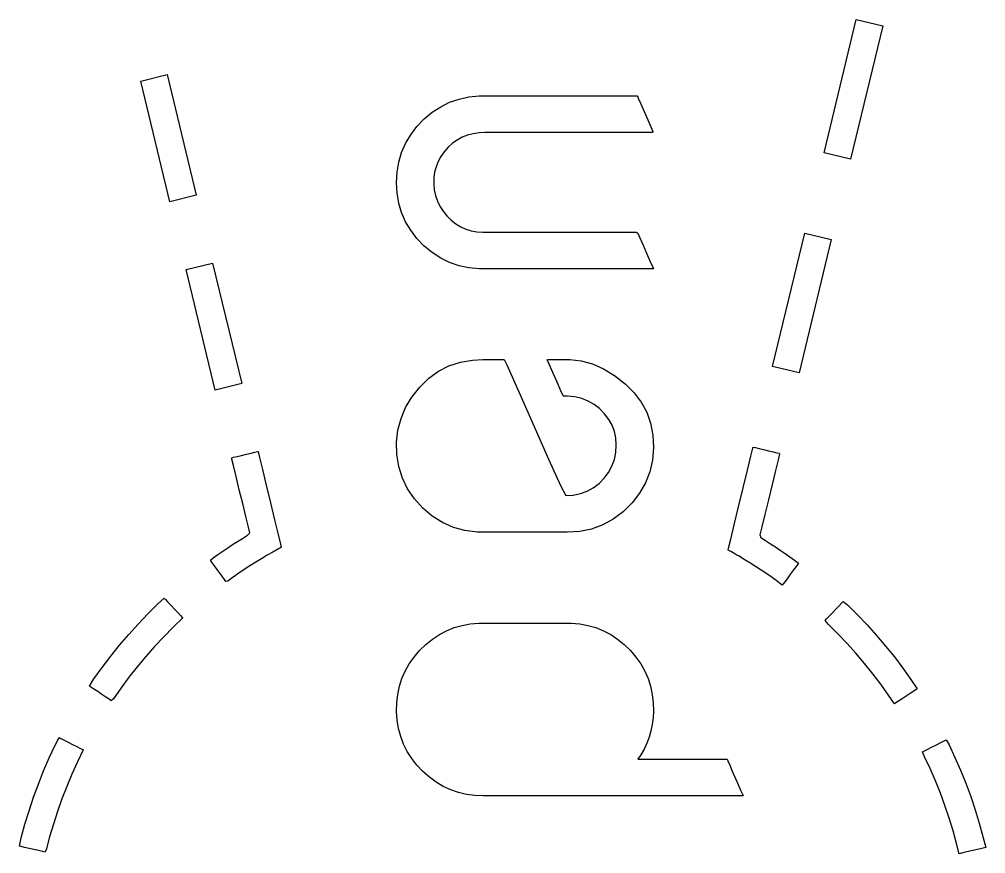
# Model space of a CAD drawing. Header units: metres. Extents: x 1612 to 2178, y 1755 to 2101.
# Drawn here: x 2113.5 to 2128.5, y 2030.06 to 2043.02 of the extents above; entities that cross this region are included whole.
import ezdxf

# ---------------------------------------------------------------- set-up
doc = ezdxf.new("R2010")
doc.units = ezdxf.units.M

msp = doc.modelspace()

# ---------------------------------------------------------------- linework, layer by layer
at = {"layer": 'COMPONENT2'}
for p, q in [((2125.994, 2040.95, 0), (2126.494, 2043.022, 0)), ((2126.494, 2043.022, 0), (2126.905, 2042.923, 0)), ((2126.905, 2042.923, 0), (2126.406, 2040.851, 0)), ((2115.385, 2042.064, 0), (2115.796, 2042.163, 0)), ((2115.796, 2042.163, 0), (2116.248, 2040.288, 0)), ((2115.837, 2040.189, 0), (2115.385, 2042.064, 0)), ((2126.406, 2040.851, 0), (2125.994, 2040.95, 0)), ((2116.248, 2040.288, 0), (2115.837, 2040.189, 0)), ((2125.193, 2037.628, 0), (2125.693, 2039.7, 0)), ((2125.693, 2039.7, 0), (2126.104, 2039.601, 0)), ((2126.104, 2039.601, 0), (2125.605, 2037.529, 0)), ((2116.09, 2039.137, 0), (2116.502, 2039.236, 0)), ((2116.502, 2039.236, 0), (2116.954, 2037.362, 0)), ((2116.543, 2037.262, 0), (2116.09, 2039.137, 0)), ((2125.605, 2037.529, 0), (2125.193, 2037.628, 0)), ((2116.954, 2037.362, 0), (2116.543, 2037.262, 0)), ((2116.881, 2036.231, 0), (2116.95, 2036.248, 0)), ((2116.95, 2036.248, 0), (2117.026, 2036.266, 0)), ((2117.026, 2036.266, 0), (2117.098, 2036.283, 0)), ((2117.098, 2036.283, 0), (2117.159, 2036.298, 0)), ((2117.159, 2036.298, 0), (2117.198, 2036.307, 0)), ((2117.198, 2036.307, 0), (2117.209, 2036.306, 0)), ((2117.209, 2036.306, 0), (2117.231, 2036.215, 0)), ((2124.804, 2036.017, 0), (2124.857, 2036.235, 0)), ((2124.857, 2036.235, 0), (2124.887, 2036.361, 0)), ((2124.887, 2036.361, 0), (2124.896, 2036.377, 0)), ((2124.896, 2036.377, 0), (2124.929, 2036.369, 0)), ((2124.929, 2036.369, 0), (2124.985, 2036.356, 0)), ((2124.985, 2036.356, 0), (2125.055, 2036.339, 0)), ((2125.055, 2036.339, 0), (2125.131, 2036.321, 0)), ((2125.131, 2036.321, 0), (2125.202, 2036.303, 0)), ((2125.202, 2036.303, 0), (2125.26, 2036.289, 0)), ((2125.26, 2036.289, 0), (2125.296, 2036.281, 0)), ((2125.301, 2036.271, 0), (2125.279, 2036.18, 0)), ((2125.296, 2036.281, 0), (2125.301, 2036.271, 0)), ((2116.799, 2036.211, 0), (2116.828, 2036.218, 0)), ((2116.801, 2036.191, 0), (2116.799, 2036.211, 0)), ((2116.826, 2036.088, 0), (2116.801, 2036.191, 0)), ((2116.866, 2035.92, 0), (2116.826, 2036.088, 0)), ((2116.828, 2036.218, 0), (2116.881, 2036.231, 0)), ((2117.231, 2036.215, 0), (2117.275, 2036.03, 0)), ((2125.279, 2036.18, 0), (2125.239, 2036.012, 0)), ((2117.275, 2036.03, 0), (2117.334, 2035.785, 0)), ((2124.738, 2035.743, 0), (2124.804, 2036.017, 0)), ((2125.239, 2036.012, 0), (2125.186, 2035.794, 0)), ((2116.916, 2035.715, 0), (2116.866, 2035.92, 0)), ((2117.334, 2035.785, 0), (2117.4, 2035.513, 0)), ((2125.186, 2035.794, 0), (2125.129, 2035.557, 0)), ((2116.968, 2035.498, 0), (2116.916, 2035.715, 0)), ((2124.667, 2035.449, 0), (2124.738, 2035.743, 0)), ((2117.017, 2035.296, 0), (2116.968, 2035.498, 0)), ((2117.4, 2035.513, 0), (2117.464, 2035.247, 0)), ((2125.129, 2035.557, 0), (2125.074, 2035.328, 0)), ((2124.6, 2035.171, 0), (2124.667, 2035.449, 0)), ((2117.056, 2035.135, 0), (2117.017, 2035.296, 0)), ((2117.464, 2035.247, 0), (2117.519, 2035.02, 0)), ((2125.074, 2035.328, 0), (2125.028, 2035.138, 0)), ((2117.042, 2035.006, 0), (2117.078, 2035.042, 0)), ((2117.078, 2035.042, 0), (2117.056, 2035.135, 0)), ((2124.546, 2034.944, 0), (2124.6, 2035.171, 0)), ((2125.028, 2035.138, 0), (2124.998, 2035.014, 0)), ((2116.811, 2034.861, 0), (2116.887, 2034.91, 0)), ((2116.887, 2034.91, 0), (2116.965, 2034.958, 0)), ((2116.965, 2034.958, 0), (2117.042, 2035.006, 0)), ((2117.519, 2035.02, 0), (2117.556, 2034.867, 0)), ((2124.512, 2034.804, 0), (2124.546, 2034.944, 0)), ((2124.998, 2035.014, 0), (2125.01, 2034.972, 0)), ((2125.01, 2034.972, 0), (2125.087, 2034.924, 0)), ((2125.087, 2034.924, 0), (2125.163, 2034.876, 0)), ((2116.584, 2034.708, 0), (2116.659, 2034.76, 0)), ((2116.659, 2034.76, 0), (2116.735, 2034.811, 0)), ((2116.735, 2034.811, 0), (2116.811, 2034.861, 0)), ((2117.428, 2034.74, 0), (2117.349, 2034.695, 0)), ((2117.436, 2034.744, 0), (2117.428, 2034.74, 0)), ((2117.452, 2034.754, 0), (2117.436, 2034.744, 0)), ((2117.474, 2034.766, 0), (2117.452, 2034.754, 0)), ((2117.5, 2034.781, 0), (2117.474, 2034.766, 0)), ((2117.525, 2034.795, 0), (2117.5, 2034.781, 0)), ((2117.546, 2034.807, 0), (2117.525, 2034.795, 0)), ((2117.562, 2034.816, 0), (2117.546, 2034.807, 0)), ((2117.556, 2034.867, 0), (2117.568, 2034.819, 0)), ((2117.568, 2034.819, 0), (2117.562, 2034.816, 0)), ((2124.506, 2034.777, 0), (2124.512, 2034.804, 0)), ((2124.516, 2034.771, 0), (2124.506, 2034.777, 0)), ((2124.534, 2034.761, 0), (2124.516, 2034.771, 0)), ((2124.557, 2034.748, 0), (2124.534, 2034.761, 0)), ((2124.582, 2034.733, 0), (2124.557, 2034.748, 0)), ((2124.606, 2034.719, 0), (2124.582, 2034.733, 0)), ((2125.163, 2034.876, 0), (2125.239, 2034.826, 0)), ((2125.239, 2034.826, 0), (2125.314, 2034.776, 0)), ((2125.314, 2034.776, 0), (2125.388, 2034.725, 0)), ((2116.466, 2034.62, 0), (2116.51, 2034.656, 0)), ((2116.483, 2034.596, 0), (2116.466, 2034.62, 0)), ((2116.516, 2034.552, 0), (2116.483, 2034.596, 0)), ((2116.51, 2034.656, 0), (2116.584, 2034.708, 0)), ((2117.17, 2034.587, 0), (2117.081, 2034.532, 0)), ((2117.259, 2034.642, 0), (2117.17, 2034.587, 0)), ((2117.349, 2034.695, 0), (2117.259, 2034.642, 0)), ((2124.626, 2034.708, 0), (2124.606, 2034.719, 0)), ((2124.639, 2034.7, 0), (2124.626, 2034.708, 0)), ((2124.664, 2034.685, 0), (2124.639, 2034.7, 0)), ((2124.753, 2034.632, 0), (2124.664, 2034.685, 0)), ((2124.842, 2034.578, 0), (2124.753, 2034.632, 0)), ((2125.388, 2034.725, 0), (2125.462, 2034.673, 0)), ((2125.462, 2034.673, 0), (2125.535, 2034.62, 0)), ((2125.535, 2034.62, 0), (2125.598, 2034.573, 0)), ((2116.558, 2034.494, 0), (2116.516, 2034.552, 0)), ((2116.603, 2034.432, 0), (2116.558, 2034.494, 0)), ((2116.993, 2034.474, 0), (2116.906, 2034.416, 0)), ((2117.081, 2034.532, 0), (2116.993, 2034.474, 0)), ((2124.93, 2034.522, 0), (2124.842, 2034.578, 0)), ((2125.017, 2034.465, 0), (2124.93, 2034.522, 0)), ((2125.103, 2034.407, 0), (2125.017, 2034.465, 0)), ((2125.52, 2034.469, 0), (2125.475, 2034.407, 0)), ((2125.56, 2034.522, 0), (2125.52, 2034.469, 0)), ((2125.588, 2034.559, 0), (2125.56, 2034.522, 0)), ((2125.598, 2034.573, 0), (2125.588, 2034.559, 0)), ((2116.647, 2034.371, 0), (2116.603, 2034.432, 0)), ((2116.684, 2034.321, 0), (2116.647, 2034.371, 0)), ((2116.708, 2034.289, 0), (2116.684, 2034.321, 0)), ((2116.735, 2034.296, 0), (2116.708, 2034.289, 0)), ((2116.82, 2034.356, 0), (2116.735, 2034.296, 0)), ((2116.906, 2034.416, 0), (2116.82, 2034.356, 0)), ((2125.188, 2034.348, 0), (2125.103, 2034.407, 0)), ((2125.272, 2034.288, 0), (2125.188, 2034.348, 0)), ((2125.345, 2034.234, 0), (2125.272, 2034.288, 0)), ((2125.388, 2034.291, 0), (2125.359, 2034.252, 0)), ((2125.429, 2034.346, 0), (2125.388, 2034.291, 0)), ((2125.475, 2034.407, 0), (2125.429, 2034.346, 0)), ((2125.359, 2034.252, 0), (2125.345, 2034.234, 0)), ((2115.653, 2033.941, 0), (2115.751, 2034.03, 0)), ((2115.751, 2034.03, 0), (2115.771, 2034.008, 0)), ((2115.771, 2034.008, 0), (2115.808, 2033.968, 0)), ((2115.497, 2033.787, 0), (2115.653, 2033.941, 0)), ((2115.808, 2033.968, 0), (2115.856, 2033.916, 0)), ((2115.856, 2033.916, 0), (2115.909, 2033.86, 0)), ((2115.909, 2033.86, 0), (2115.959, 2033.806, 0)), ((2126.124, 2033.804, 0), (2126.177, 2033.86, 0)), ((2126.177, 2033.86, 0), (2126.227, 2033.912, 0)), ((2126.227, 2033.912, 0), (2126.268, 2033.955, 0)), ((2126.268, 2033.955, 0), (2126.292, 2033.98, 0)), ((2126.292, 2033.98, 0), (2126.359, 2033.925, 0)), ((2126.359, 2033.925, 0), (2126.513, 2033.771, 0)), ((2115.346, 2033.628, 0), (2115.497, 2033.787, 0)), ((2116.037, 2033.722, 0), (2115.887, 2033.578, 0)), ((2115.959, 2033.806, 0), (2116.002, 2033.76, 0)), ((2116.002, 2033.76, 0), (2116.029, 2033.73, 0)), ((2116.029, 2033.73, 0), (2116.037, 2033.722, 0)), ((2126.01, 2033.683, 0), (2126.034, 2033.709, 0)), ((2126.065, 2033.621, 0), (2126.01, 2033.683, 0)), ((2126.034, 2033.709, 0), (2126.075, 2033.751, 0)), ((2126.075, 2033.751, 0), (2126.124, 2033.804, 0)), ((2126.513, 2033.771, 0), (2126.663, 2033.613, 0)), ((2115.199, 2033.465, 0), (2115.346, 2033.628, 0)), ((2115.887, 2033.578, 0), (2115.742, 2033.431, 0)), ((2126.21, 2033.476, 0), (2126.065, 2033.621, 0)), ((2126.663, 2033.613, 0), (2126.808, 2033.451, 0)), ((2115.057, 2033.298, 0), (2115.199, 2033.465, 0)), ((2115.742, 2033.431, 0), (2115.6, 2033.279, 0)), ((2126.352, 2033.326, 0), (2126.21, 2033.476, 0)), ((2126.808, 2033.451, 0), (2126.949, 2033.285, 0)), ((2114.919, 2033.127, 0), (2115.057, 2033.298, 0)), ((2115.6, 2033.279, 0), (2115.463, 2033.123, 0)), ((2126.489, 2033.173, 0), (2126.352, 2033.326, 0)), ((2126.949, 2033.285, 0), (2127.085, 2033.116, 0)), ((2114.787, 2032.952, 0), (2114.919, 2033.127, 0)), ((2115.463, 2033.123, 0), (2115.33, 2032.964, 0)), ((2126.622, 2033.016, 0), (2126.489, 2033.173, 0)), ((2127.085, 2033.116, 0), (2127.216, 2032.942, 0)), ((2114.659, 2032.774, 0), (2114.787, 2032.952, 0)), ((2115.33, 2032.964, 0), (2115.202, 2032.801, 0)), ((2126.751, 2032.856, 0), (2126.622, 2033.016, 0)), ((2127.216, 2032.942, 0), (2127.342, 2032.765, 0)), ((2115.202, 2032.801, 0), (2115.079, 2032.634, 0)), ((2126.875, 2032.692, 0), (2126.751, 2032.856, 0)), ((2114.588, 2032.663, 0), (2114.659, 2032.774, 0)), ((2114.613, 2032.647, 0), (2114.588, 2032.663, 0)), ((2114.658, 2032.616, 0), (2114.613, 2032.647, 0)), ((2115.079, 2032.634, 0), (2114.96, 2032.464, 0)), ((2126.994, 2032.524, 0), (2126.875, 2032.692, 0)), ((2127.342, 2032.765, 0), (2127.439, 2032.621, 0)), ((2114.717, 2032.577, 0), (2114.658, 2032.616, 0)), ((2114.781, 2032.534, 0), (2114.717, 2032.577, 0)), ((2114.842, 2032.493, 0), (2114.781, 2032.534, 0)), ((2114.894, 2032.459, 0), (2114.842, 2032.493, 0)), ((2127.086, 2032.388, 0), (2126.994, 2032.524, 0)), ((2127.269, 2032.509, 0), (2127.205, 2032.467, 0)), ((2127.332, 2032.55, 0), (2127.269, 2032.509, 0)), ((2127.386, 2032.586, 0), (2127.332, 2032.55, 0)), ((2127.425, 2032.611, 0), (2127.386, 2032.586, 0)), ((2127.439, 2032.621, 0), (2127.425, 2032.611, 0)), ((2114.928, 2032.436, 0), (2114.894, 2032.459, 0)), ((2114.96, 2032.464, 0), (2114.928, 2032.436, 0)), ((2127.106, 2032.402, 0), (2127.086, 2032.388, 0)), ((2127.148, 2032.429, 0), (2127.106, 2032.402, 0)), ((2127.205, 2032.467, 0), (2127.148, 2032.429, 0)), ((2113.965, 2031.547, 0), (2114.058, 2031.746, 0)), ((2114.058, 2031.746, 0), (2114.119, 2031.863, 0)), ((2114.119, 2031.863, 0), (2114.146, 2031.849, 0)), ((2114.146, 2031.849, 0), (2114.195, 2031.824, 0)), ((2114.195, 2031.824, 0), (2114.258, 2031.793, 0)), ((2114.258, 2031.793, 0), (2114.326, 2031.758, 0)), ((2114.326, 2031.758, 0), (2114.392, 2031.724, 0)), ((2127.672, 2031.718, 0), (2127.741, 2031.753, 0)), ((2127.741, 2031.753, 0), (2127.805, 2031.785, 0)), ((2127.805, 2031.785, 0), (2127.858, 2031.811, 0)), ((2127.858, 2031.811, 0), (2127.89, 2031.827, 0)), ((2127.89, 2031.827, 0), (2127.934, 2031.752, 0)), ((2127.934, 2031.752, 0), (2128.026, 2031.555, 0)), ((2114.392, 2031.724, 0), (2114.448, 2031.696, 0)), ((2114.494, 2031.673, 0), (2114.403, 2031.486, 0)), ((2114.448, 2031.696, 0), (2114.484, 2031.678, 0)), ((2114.484, 2031.678, 0), (2114.494, 2031.673, 0)), ((2127.523, 2031.644, 0), (2127.554, 2031.66, 0)), ((2127.553, 2031.567, 0), (2127.523, 2031.644, 0)), ((2127.554, 2031.66, 0), (2127.607, 2031.686, 0)), ((2127.607, 2031.686, 0), (2127.672, 2031.718, 0)), ((2113.878, 2031.346, 0), (2113.965, 2031.547, 0)), ((2114.403, 2031.486, 0), (2114.318, 2031.297, 0)), ((2127.641, 2031.381, 0), (2127.553, 2031.567, 0)), ((2128.026, 2031.555, 0), (2128.113, 2031.356, 0)), ((2113.796, 2031.142, 0), (2113.878, 2031.346, 0)), ((2114.318, 2031.297, 0), (2114.237, 2031.106, 0)), ((2127.723, 2031.192, 0), (2127.641, 2031.381, 0)), ((2128.113, 2031.356, 0), (2128.194, 2031.154, 0)), ((2113.721, 2030.936, 0), (2113.796, 2031.142, 0)), ((2127.799, 2031.001, 0), (2127.723, 2031.192, 0)), ((2128.194, 2031.154, 0), (2128.27, 2030.95, 0)), ((2114.237, 2031.106, 0), (2114.162, 2030.913, 0)), ((2127.87, 2030.809, 0), (2127.799, 2031.001, 0)), ((2113.651, 2030.728, 0), (2113.721, 2030.936, 0)), ((2114.162, 2030.913, 0), (2114.093, 2030.717, 0)), ((2128.27, 2030.95, 0), (2128.339, 2030.743, 0)), ((2113.587, 2030.518, 0), (2113.651, 2030.728, 0)), ((2114.093, 2030.717, 0), (2114.029, 2030.52, 0)), ((2127.936, 2030.614, 0), (2127.87, 2030.809, 0)), ((2128.339, 2030.743, 0), (2128.403, 2030.535, 0)), ((2127.996, 2030.417, 0), (2127.936, 2030.614, 0)), ((2128.403, 2030.535, 0), (2128.461, 2030.326, 0)), ((2113.529, 2030.307, 0), (2113.587, 2030.518, 0)), ((2114.029, 2030.52, 0), (2113.971, 2030.321, 0)), ((2128.051, 2030.219, 0), (2127.996, 2030.417, 0)), ((2113.501, 2030.178, 0), (2113.529, 2030.307, 0)), ((2113.971, 2030.321, 0), (2113.919, 2030.121, 0)), ((2128.461, 2030.326, 0), (2128.503, 2030.157, 0)), ((2113.53, 2030.171, 0), (2113.501, 2030.178, 0)), ((2113.583, 2030.158, 0), (2113.53, 2030.171, 0)), ((2113.651, 2030.142, 0), (2113.583, 2030.158, 0)), ((2113.726, 2030.124, 0), (2113.651, 2030.142, 0)), ((2113.798, 2030.107, 0), (2113.726, 2030.124, 0)), ((2113.859, 2030.092, 0), (2113.798, 2030.107, 0)), ((2113.898, 2030.083, 0), (2113.859, 2030.092, 0)), ((2113.919, 2030.121, 0), (2113.898, 2030.083, 0)), ((2128.091, 2030.06, 0), (2128.051, 2030.219, 0)), ((2128.23, 2030.093, 0), (2128.164, 2030.077, 0)), ((2128.304, 2030.11, 0), (2128.23, 2030.093, 0)), ((2128.378, 2030.127, 0), (2128.304, 2030.11, 0)), ((2128.441, 2030.142, 0), (2128.378, 2030.127, 0)), ((2128.486, 2030.153, 0), (2128.441, 2030.142, 0)), ((2128.503, 2030.157, 0), (2128.486, 2030.153, 0)), ((2128.114, 2030.065, 0), (2128.091, 2030.06, 0)), ((2128.164, 2030.077, 0), (2128.114, 2030.065, 0))]:
    msp.add_line(p, q, dxfattribs=at)
at = {"layer": 'COMPONENT3'}
for p, q in [((2120.181, 2041.733, 0), (2120.327, 2041.783, 0)), ((2120.327, 2041.783, 0), (2120.48, 2041.816, 0)), ((2120.48, 2041.816, 0), (2120.64, 2041.831, 0)), ((2120.64, 2041.831, 0), (2120.763, 2041.832, 0)), ((2120.763, 2041.832, 0), (2121.07, 2041.832, 0)), ((2121.07, 2041.832, 0), (2121.54, 2041.832, 0)), ((2121.54, 2041.832, 0), (2122.075, 2041.832, 0)), ((2122.075, 2041.832, 0), (2122.577, 2041.832, 0)), ((2122.577, 2041.832, 0), (2122.949, 2041.832, 0)), ((2122.949, 2041.832, 0), (2123.095, 2041.832, 0)), ((2123.095, 2041.832, 0), (2123.11, 2041.797, 0)), ((2123.11, 2041.797, 0), (2123.149, 2041.709, 0)), ((2119.912, 2041.579, 0), (2120.043, 2041.665, 0)), ((2120.043, 2041.665, 0), (2120.181, 2041.733, 0)), ((2123.149, 2041.709, 0), (2123.201, 2041.589, 0)), ((2119.788, 2041.475, 0), (2119.912, 2041.579, 0)), ((2123.201, 2041.589, 0), (2123.257, 2041.462, 0)), ((2119.577, 2041.229, 0), (2119.674, 2041.356, 0)), ((2119.674, 2041.356, 0), (2119.788, 2041.475, 0)), ((2123.257, 2041.462, 0), (2123.306, 2041.351, 0)), ((2123.306, 2041.351, 0), (2123.338, 2041.278, 0)), ((2119.498, 2041.095, 0), (2119.577, 2041.229, 0)), ((2120.377, 2041.189, 0), (2120.299, 2041.147, 0)), ((2120.46, 2041.222, 0), (2120.377, 2041.189, 0)), ((2120.548, 2041.245, 0), (2120.46, 2041.222, 0)), ((2120.641, 2041.258, 0), (2120.548, 2041.245, 0)), ((2120.725, 2041.262, 0), (2120.641, 2041.258, 0)), ((2120.981, 2041.262, 0), (2120.725, 2041.262, 0)), ((2121.45, 2041.262, 0), (2120.981, 2041.262, 0)), ((2122.025, 2041.262, 0), (2121.45, 2041.262, 0)), ((2122.601, 2041.262, 0), (2122.025, 2041.262, 0)), ((2123.07, 2041.262, 0), (2122.601, 2041.262, 0)), ((2123.326, 2041.262, 0), (2123.07, 2041.262, 0)), ((2123.338, 2041.278, 0), (2123.326, 2041.262, 0)), ((2119.436, 2040.953, 0), (2119.498, 2041.095, 0)), ((2120.158, 2041.034, 0), (2120.096, 2040.964, 0)), ((2120.226, 2041.096, 0), (2120.158, 2041.034, 0)), ((2120.299, 2041.147, 0), (2120.226, 2041.096, 0)), ((2119.392, 2040.805, 0), (2119.436, 2040.953, 0)), ((2120.044, 2040.89, 0), (2120.002, 2040.813, 0)), ((2120.096, 2040.964, 0), (2120.044, 2040.89, 0)), ((2119.366, 2040.649, 0), (2119.392, 2040.805, 0)), ((2120.002, 2040.813, 0), (2119.97, 2040.731, 0)), ((2119.357, 2040.486, 0), (2119.366, 2040.649, 0)), ((2119.948, 2040.646, 0), (2119.936, 2040.558, 0)), ((2119.97, 2040.731, 0), (2119.948, 2040.646, 0)), ((2119.366, 2040.323, 0), (2119.357, 2040.486, 0)), ((2119.936, 2040.558, 0), (2119.934, 2040.465, 0)), ((2119.934, 2040.465, 0), (2119.943, 2040.372, 0)), ((2119.392, 2040.167, 0), (2119.366, 2040.323, 0)), ((2119.943, 2040.372, 0), (2119.962, 2040.283, 0)), ((2119.962, 2040.283, 0), (2119.991, 2040.198, 0)), ((2119.436, 2040.019, 0), (2119.392, 2040.167, 0)), ((2119.991, 2040.198, 0), (2120.03, 2040.118, 0)), ((2119.498, 2039.878, 0), (2119.436, 2040.019, 0)), ((2120.03, 2040.118, 0), (2120.08, 2040.041, 0)), ((2120.08, 2040.041, 0), (2120.139, 2039.968, 0)), ((2119.577, 2039.745, 0), (2119.498, 2039.878, 0)), ((2120.139, 2039.968, 0), (2120.207, 2039.901, 0)), ((2120.207, 2039.901, 0), (2120.278, 2039.845, 0)), ((2120.278, 2039.845, 0), (2120.353, 2039.799, 0)), ((2119.674, 2039.619, 0), (2119.577, 2039.745, 0)), ((2120.353, 2039.799, 0), (2120.433, 2039.763, 0)), ((2120.433, 2039.763, 0), (2120.516, 2039.737, 0)), ((2120.516, 2039.737, 0), (2120.604, 2039.722, 0)), ((2120.604, 2039.722, 0), (2120.696, 2039.717, 0)), ((2120.696, 2039.717, 0), (2120.7, 2039.717, 0)), ((2120.7, 2039.717, 0), (2120.705, 2039.717, 0)), ((2120.705, 2039.717, 0), (2120.724, 2039.717, 0)), ((2120.724, 2039.717, 0), (2120.955, 2039.717, 0)), ((2120.955, 2039.717, 0), (2121.379, 2039.717, 0)), ((2121.379, 2039.717, 0), (2121.901, 2039.717, 0)), ((2121.901, 2039.717, 0), (2122.422, 2039.717, 0)), ((2122.422, 2039.717, 0), (2122.847, 2039.717, 0)), ((2122.847, 2039.717, 0), (2123.078, 2039.717, 0)), ((2123.078, 2039.717, 0), (2123.102, 2039.701, 0)), ((2123.102, 2039.701, 0), (2123.134, 2039.628, 0)), ((2119.788, 2039.5, 0), (2119.674, 2039.619, 0)), ((2123.134, 2039.628, 0), (2123.183, 2039.516, 0)), ((2119.912, 2039.398, 0), (2119.788, 2039.5, 0)), ((2120.043, 2039.313, 0), (2119.912, 2039.398, 0)), ((2123.183, 2039.516, 0), (2123.239, 2039.39, 0)), ((2123.239, 2039.39, 0), (2123.291, 2039.27, 0)), ((2120.181, 2039.245, 0), (2120.043, 2039.313, 0)), ((2120.327, 2039.195, 0), (2120.181, 2039.245, 0)), ((2123.291, 2039.27, 0), (2123.33, 2039.182, 0)), ((2120.48, 2039.163, 0), (2120.327, 2039.195, 0)), ((2120.64, 2039.148, 0), (2120.48, 2039.163, 0)), ((2120.77, 2039.147, 0), (2120.64, 2039.148, 0)), ((2121.109, 2039.147, 0), (2120.77, 2039.147, 0)), ((2121.628, 2039.147, 0), (2121.109, 2039.147, 0)), ((2122.218, 2039.147, 0), (2121.628, 2039.147, 0)), ((2122.772, 2039.147, 0), (2122.218, 2039.147, 0)), ((2123.184, 2039.147, 0), (2122.772, 2039.147, 0)), ((2123.345, 2039.147, 0), (2123.184, 2039.147, 0)), ((2123.33, 2039.182, 0), (2123.345, 2039.147, 0)), ((2120.538, 2037.729, 0), (2120.697, 2037.737, 0)), ((2120.697, 2037.737, 0), (2120.737, 2037.737, 0)), ((2120.737, 2037.737, 0), (2120.814, 2037.737, 0)), ((2120.814, 2037.737, 0), (2120.903, 2037.737, 0)), ((2120.903, 2037.737, 0), (2120.982, 2037.737, 0)), ((2120.982, 2037.737, 0), (2121.027, 2037.737, 0)), ((2121.027, 2037.737, 0), (2121.068, 2037.653, 0)), ((2121.694, 2037.734, 0), (2121.709, 2037.737, 0)), ((2121.724, 2037.666, 0), (2121.694, 2037.734, 0)), ((2121.709, 2037.737, 0), (2121.768, 2037.737, 0)), ((2121.768, 2037.737, 0), (2121.85, 2037.737, 0)), ((2121.85, 2037.737, 0), (2121.931, 2037.737, 0)), ((2121.931, 2037.737, 0), (2121.99, 2037.737, 0)), ((2121.99, 2037.737, 0), (2122.046, 2037.736, 0)), ((2122.046, 2037.736, 0), (2122.224, 2037.716, 0)), ((2120.007, 2037.554, 0), (2120.17, 2037.638, 0)), ((2120.17, 2037.638, 0), (2120.348, 2037.696, 0)), ((2120.348, 2037.696, 0), (2120.538, 2037.729, 0)), ((2121.068, 2037.653, 0), (2121.234, 2037.28, 0)), ((2121.781, 2037.536, 0), (2121.724, 2037.666, 0)), ((2122.224, 2037.716, 0), (2122.398, 2037.669, 0)), ((2122.398, 2037.669, 0), (2122.57, 2037.593, 0)), ((2122.57, 2037.593, 0), (2122.739, 2037.49, 0)), ((2119.718, 2037.308, 0), (2119.856, 2037.445, 0)), ((2119.856, 2037.445, 0), (2120.007, 2037.554, 0)), ((2121.849, 2037.384, 0), (2121.781, 2037.536, 0)), ((2122.739, 2037.49, 0), (2122.906, 2037.36, 0)), ((2119.595, 2037.153, 0), (2119.718, 2037.308, 0)), ((2121.908, 2037.25, 0), (2121.849, 2037.384, 0)), ((2122.906, 2037.36, 0), (2123.047, 2037.22, 0)), ((2119.498, 2036.99, 0), (2119.595, 2037.153, 0)), ((2121.234, 2037.28, 0), (2121.473, 2036.743, 0)), ((2121.942, 2037.173, 0), (2121.908, 2037.25, 0)), ((2121.947, 2037.167, 0), (2121.942, 2037.173, 0)), ((2121.956, 2037.167, 0), (2121.947, 2037.167, 0)), ((2121.968, 2037.167, 0), (2121.956, 2037.167, 0)), ((2121.982, 2037.167, 0), (2121.968, 2037.167, 0)), ((2121.992, 2037.167, 0), (2121.982, 2037.167, 0)), ((2122.008, 2037.167, 0), (2121.992, 2037.167, 0)), ((2122.123, 2037.156, 0), (2122.008, 2037.167, 0)), ((2122.231, 2037.131, 0), (2122.123, 2037.156, 0)), ((2123.047, 2037.22, 0), (2123.156, 2037.075, 0)), ((2119.426, 2036.819, 0), (2119.498, 2036.99, 0)), ((2122.33, 2037.092, 0), (2122.231, 2037.131, 0)), ((2122.423, 2037.04, 0), (2122.33, 2037.092, 0)), ((2122.508, 2036.974, 0), (2122.423, 2037.04, 0)), ((2123.156, 2037.075, 0), (2123.241, 2036.917, 0)), ((2122.586, 2036.894, 0), (2122.508, 2036.974, 0)), ((2122.652, 2036.807, 0), (2122.586, 2036.894, 0)), ((2123.241, 2036.917, 0), (2123.3, 2036.747, 0)), ((2119.379, 2036.641, 0), (2119.426, 2036.819, 0)), ((2121.473, 2036.743, 0), (2121.718, 2036.189, 0)), ((2122.702, 2036.715, 0), (2122.652, 2036.807, 0)), ((2122.739, 2036.619, 0), (2122.702, 2036.715, 0)), ((2123.3, 2036.747, 0), (2123.335, 2036.564, 0)), ((2119.358, 2036.455, 0), (2119.379, 2036.641, 0)), ((2122.76, 2036.518, 0), (2122.739, 2036.619, 0)), ((2123.335, 2036.564, 0), (2123.345, 2036.37, 0)), ((2119.362, 2036.261, 0), (2119.358, 2036.455, 0)), ((2122.767, 2036.413, 0), (2122.76, 2036.518, 0)), ((2122.76, 2036.294, 0), (2122.767, 2036.413, 0)), ((2119.392, 2036.073, 0), (2119.362, 2036.261, 0)), ((2122.738, 2036.182, 0), (2122.76, 2036.294, 0)), ((2123.345, 2036.37, 0), (2123.329, 2036.176, 0)), ((2121.718, 2036.189, 0), (2121.906, 2035.767, 0)), ((2122.701, 2036.078, 0), (2122.738, 2036.182, 0)), ((2123.329, 2036.176, 0), (2123.288, 2035.993, 0)), ((2119.447, 2035.896, 0), (2119.392, 2036.073, 0)), ((2122.581, 2035.893, 0), (2122.648, 2035.982, 0)), ((2122.648, 2035.982, 0), (2122.701, 2036.078, 0)), ((2123.288, 2035.993, 0), (2123.222, 2035.821, 0)), ((2119.527, 2035.73, 0), (2119.447, 2035.896, 0)), ((2122.411, 2035.745, 0), (2122.5, 2035.812, 0)), ((2122.5, 2035.812, 0), (2122.581, 2035.893, 0)), ((2123.222, 2035.821, 0), (2123.13, 2035.659, 0)), ((2119.633, 2035.574, 0), (2119.527, 2035.73, 0)), ((2121.906, 2035.767, 0), (2121.984, 2035.622, 0)), ((2122.101, 2035.631, 0), (2122.212, 2035.655, 0)), ((2122.212, 2035.655, 0), (2122.315, 2035.693, 0)), ((2122.315, 2035.693, 0), (2122.411, 2035.745, 0)), ((2123.13, 2035.659, 0), (2123.013, 2035.508, 0)), ((2119.764, 2035.429, 0), (2119.633, 2035.574, 0)), ((2121.984, 2035.622, 0), (2122.101, 2035.631, 0)), ((2123.013, 2035.508, 0), (2122.873, 2035.37, 0)), ((2119.912, 2035.303, 0), (2119.764, 2035.429, 0)), ((2122.873, 2035.37, 0), (2122.721, 2035.256, 0)), ((2120.07, 2035.203, 0), (2119.912, 2035.303, 0)), ((2120.239, 2035.128, 0), (2120.07, 2035.203, 0)), ((2122.721, 2035.256, 0), (2122.559, 2035.167, 0)), ((2120.418, 2035.079, 0), (2120.239, 2035.128, 0)), ((2120.608, 2035.055, 0), (2120.418, 2035.079, 0)), ((2120.732, 2035.053, 0), (2120.608, 2035.055, 0)), ((2120.946, 2035.053, 0), (2120.732, 2035.053, 0)), ((2121.273, 2035.053, 0), (2120.946, 2035.053, 0)), ((2121.619, 2035.053, 0), (2121.273, 2035.053, 0)), ((2121.894, 2035.053, 0), (2121.619, 2035.053, 0)), ((2122.006, 2035.053, 0), (2121.894, 2035.053, 0)), ((2122.201, 2035.065, 0), (2122.006, 2035.053, 0)), ((2122.385, 2035.103, 0), (2122.201, 2035.065, 0)), ((2122.559, 2035.167, 0), (2122.385, 2035.103, 0)), ((2120.134, 2033.524, 0), (2120.251, 2033.572, 0)), ((2120.251, 2033.572, 0), (2120.374, 2033.607, 0)), ((2120.374, 2033.607, 0), (2120.501, 2033.63, 0)), ((2120.501, 2033.63, 0), (2120.634, 2033.642, 0)), ((2120.634, 2033.642, 0), (2120.713, 2033.643, 0)), ((2120.713, 2033.643, 0), (2120.821, 2033.643, 0)), ((2120.821, 2033.643, 0), (2121.003, 2033.643, 0)), ((2121.003, 2033.643, 0), (2121.23, 2033.643, 0)), ((2121.23, 2033.643, 0), (2121.472, 2033.643, 0)), ((2121.472, 2033.643, 0), (2121.699, 2033.643, 0)), ((2121.699, 2033.643, 0), (2121.881, 2033.643, 0)), ((2121.881, 2033.643, 0), (2121.989, 2033.643, 0)), ((2121.989, 2033.643, 0), (2122.068, 2033.642, 0)), ((2122.068, 2033.642, 0), (2122.201, 2033.63, 0)), ((2122.201, 2033.63, 0), (2122.328, 2033.607, 0)), ((2122.328, 2033.607, 0), (2122.451, 2033.572, 0)), ((2122.451, 2033.572, 0), (2122.568, 2033.524, 0)), ((2119.811, 2033.31, 0), (2119.914, 2033.394, 0)), ((2119.914, 2033.394, 0), (2120.021, 2033.465, 0)), ((2120.021, 2033.465, 0), (2120.134, 2033.524, 0)), ((2122.568, 2033.524, 0), (2122.681, 2033.465, 0)), ((2122.681, 2033.465, 0), (2122.788, 2033.394, 0)), ((2122.788, 2033.394, 0), (2122.891, 2033.31, 0)), ((2119.714, 2033.216, 0), (2119.811, 2033.31, 0)), ((2122.891, 2033.31, 0), (2122.988, 2033.216, 0)), ((2119.553, 2033.008, 0), (2119.628, 2033.115, 0)), ((2119.628, 2033.115, 0), (2119.714, 2033.216, 0)), ((2122.988, 2033.216, 0), (2123.074, 2033.115, 0)), ((2123.074, 2033.115, 0), (2123.148, 2033.008, 0)), ((2119.491, 2032.897, 0), (2119.553, 2033.008, 0)), ((2123.148, 2033.008, 0), (2123.211, 2032.897, 0)), ((2119.44, 2032.781, 0), (2119.491, 2032.897, 0)), ((2123.211, 2032.897, 0), (2123.262, 2032.781, 0)), ((2119.375, 2032.534, 0), (2119.401, 2032.66, 0)), ((2119.401, 2032.66, 0), (2119.44, 2032.781, 0)), ((2123.262, 2032.781, 0), (2123.3, 2032.66, 0)), ((2123.3, 2032.66, 0), (2123.327, 2032.534, 0)), ((2119.36, 2032.402, 0), (2119.375, 2032.534, 0)), ((2123.327, 2032.534, 0), (2123.342, 2032.402, 0)), ((2119.357, 2032.267, 0), (2119.36, 2032.402, 0)), ((2123.342, 2032.402, 0), (2123.344, 2032.275, 0)), ((2119.367, 2032.133, 0), (2119.357, 2032.267, 0)), ((2123.344, 2032.275, 0), (2123.339, 2032.169, 0)), ((2119.388, 2032.005, 0), (2119.367, 2032.133, 0)), ((2123.326, 2032.066, 0), (2123.305, 2031.966, 0)), ((2123.339, 2032.169, 0), (2123.326, 2032.066, 0)), ((2119.421, 2031.881, 0), (2119.388, 2032.005, 0)), ((2123.305, 2031.966, 0), (2123.278, 2031.869, 0)), ((2119.466, 2031.762, 0), (2119.421, 2031.881, 0)), ((2119.523, 2031.648, 0), (2119.466, 2031.762, 0)), ((2123.242, 2031.776, 0), (2123.2, 2031.685, 0)), ((2123.278, 2031.869, 0), (2123.242, 2031.776, 0)), ((2119.592, 2031.539, 0), (2119.523, 2031.648, 0)), ((2123.15, 2031.597, 0), (2123.105, 2031.528, 0)), ((2123.2, 2031.685, 0), (2123.15, 2031.597, 0)), ((2119.673, 2031.435, 0), (2119.592, 2031.539, 0)), ((2119.766, 2031.336, 0), (2119.673, 2031.435, 0)), ((2123.105, 2031.528, 0), (2123.183, 2031.528, 0)), ((2123.183, 2031.528, 0), (2123.351, 2031.528, 0)), ((2123.351, 2031.528, 0), (2123.577, 2031.528, 0)), ((2123.577, 2031.528, 0), (2123.831, 2031.528, 0)), ((2123.831, 2031.528, 0), (2124.08, 2031.528, 0)), ((2124.08, 2031.528, 0), (2124.293, 2031.528, 0)), ((2124.293, 2031.528, 0), (2124.439, 2031.528, 0)), ((2124.439, 2031.528, 0), (2124.488, 2031.528, 0)), ((2124.488, 2031.528, 0), (2124.5, 2031.5, 0)), ((2124.5, 2031.5, 0), (2124.529, 2031.434, 0)), ((2124.529, 2031.434, 0), (2124.569, 2031.342, 0)), ((2119.867, 2031.247, 0), (2119.766, 2031.336, 0)), ((2124.569, 2031.342, 0), (2124.614, 2031.238, 0)), ((2119.972, 2031.169, 0), (2119.867, 2031.247, 0)), ((2120.082, 2031.104, 0), (2119.972, 2031.169, 0)), ((2124.614, 2031.238, 0), (2124.659, 2031.135, 0)), ((2124.659, 2031.135, 0), (2124.698, 2031.046, 0)), ((2120.197, 2031.051, 0), (2120.082, 2031.104, 0)), ((2120.318, 2031.009, 0), (2120.197, 2031.051, 0)), ((2120.443, 2030.98, 0), (2120.318, 2031.009, 0)), ((2124.698, 2031.046, 0), (2124.726, 2030.982, 0)), ((2124.726, 2030.982, 0), (2124.736, 2030.958, 0)), ((2120.573, 2030.963, 0), (2120.443, 2030.98, 0)), ((2120.697, 2030.958, 0), (2120.573, 2030.963, 0)), ((2120.896, 2030.958, 0), (2120.697, 2030.958, 0)), ((2121.366, 2030.958, 0), (2120.896, 2030.958, 0)), ((2122.014, 2030.958, 0), (2121.366, 2030.958, 0)), ((2122.75, 2030.958, 0), (2122.014, 2030.958, 0)), ((2123.482, 2030.958, 0), (2122.75, 2030.958, 0)), ((2124.118, 2030.958, 0), (2123.482, 2030.958, 0)), ((2124.566, 2030.958, 0), (2124.118, 2030.958, 0)), ((2124.736, 2030.958, 0), (2124.566, 2030.958, 0))]:
    msp.add_line(p, q, dxfattribs=at)

doc.saveas('drawing.dxf')
